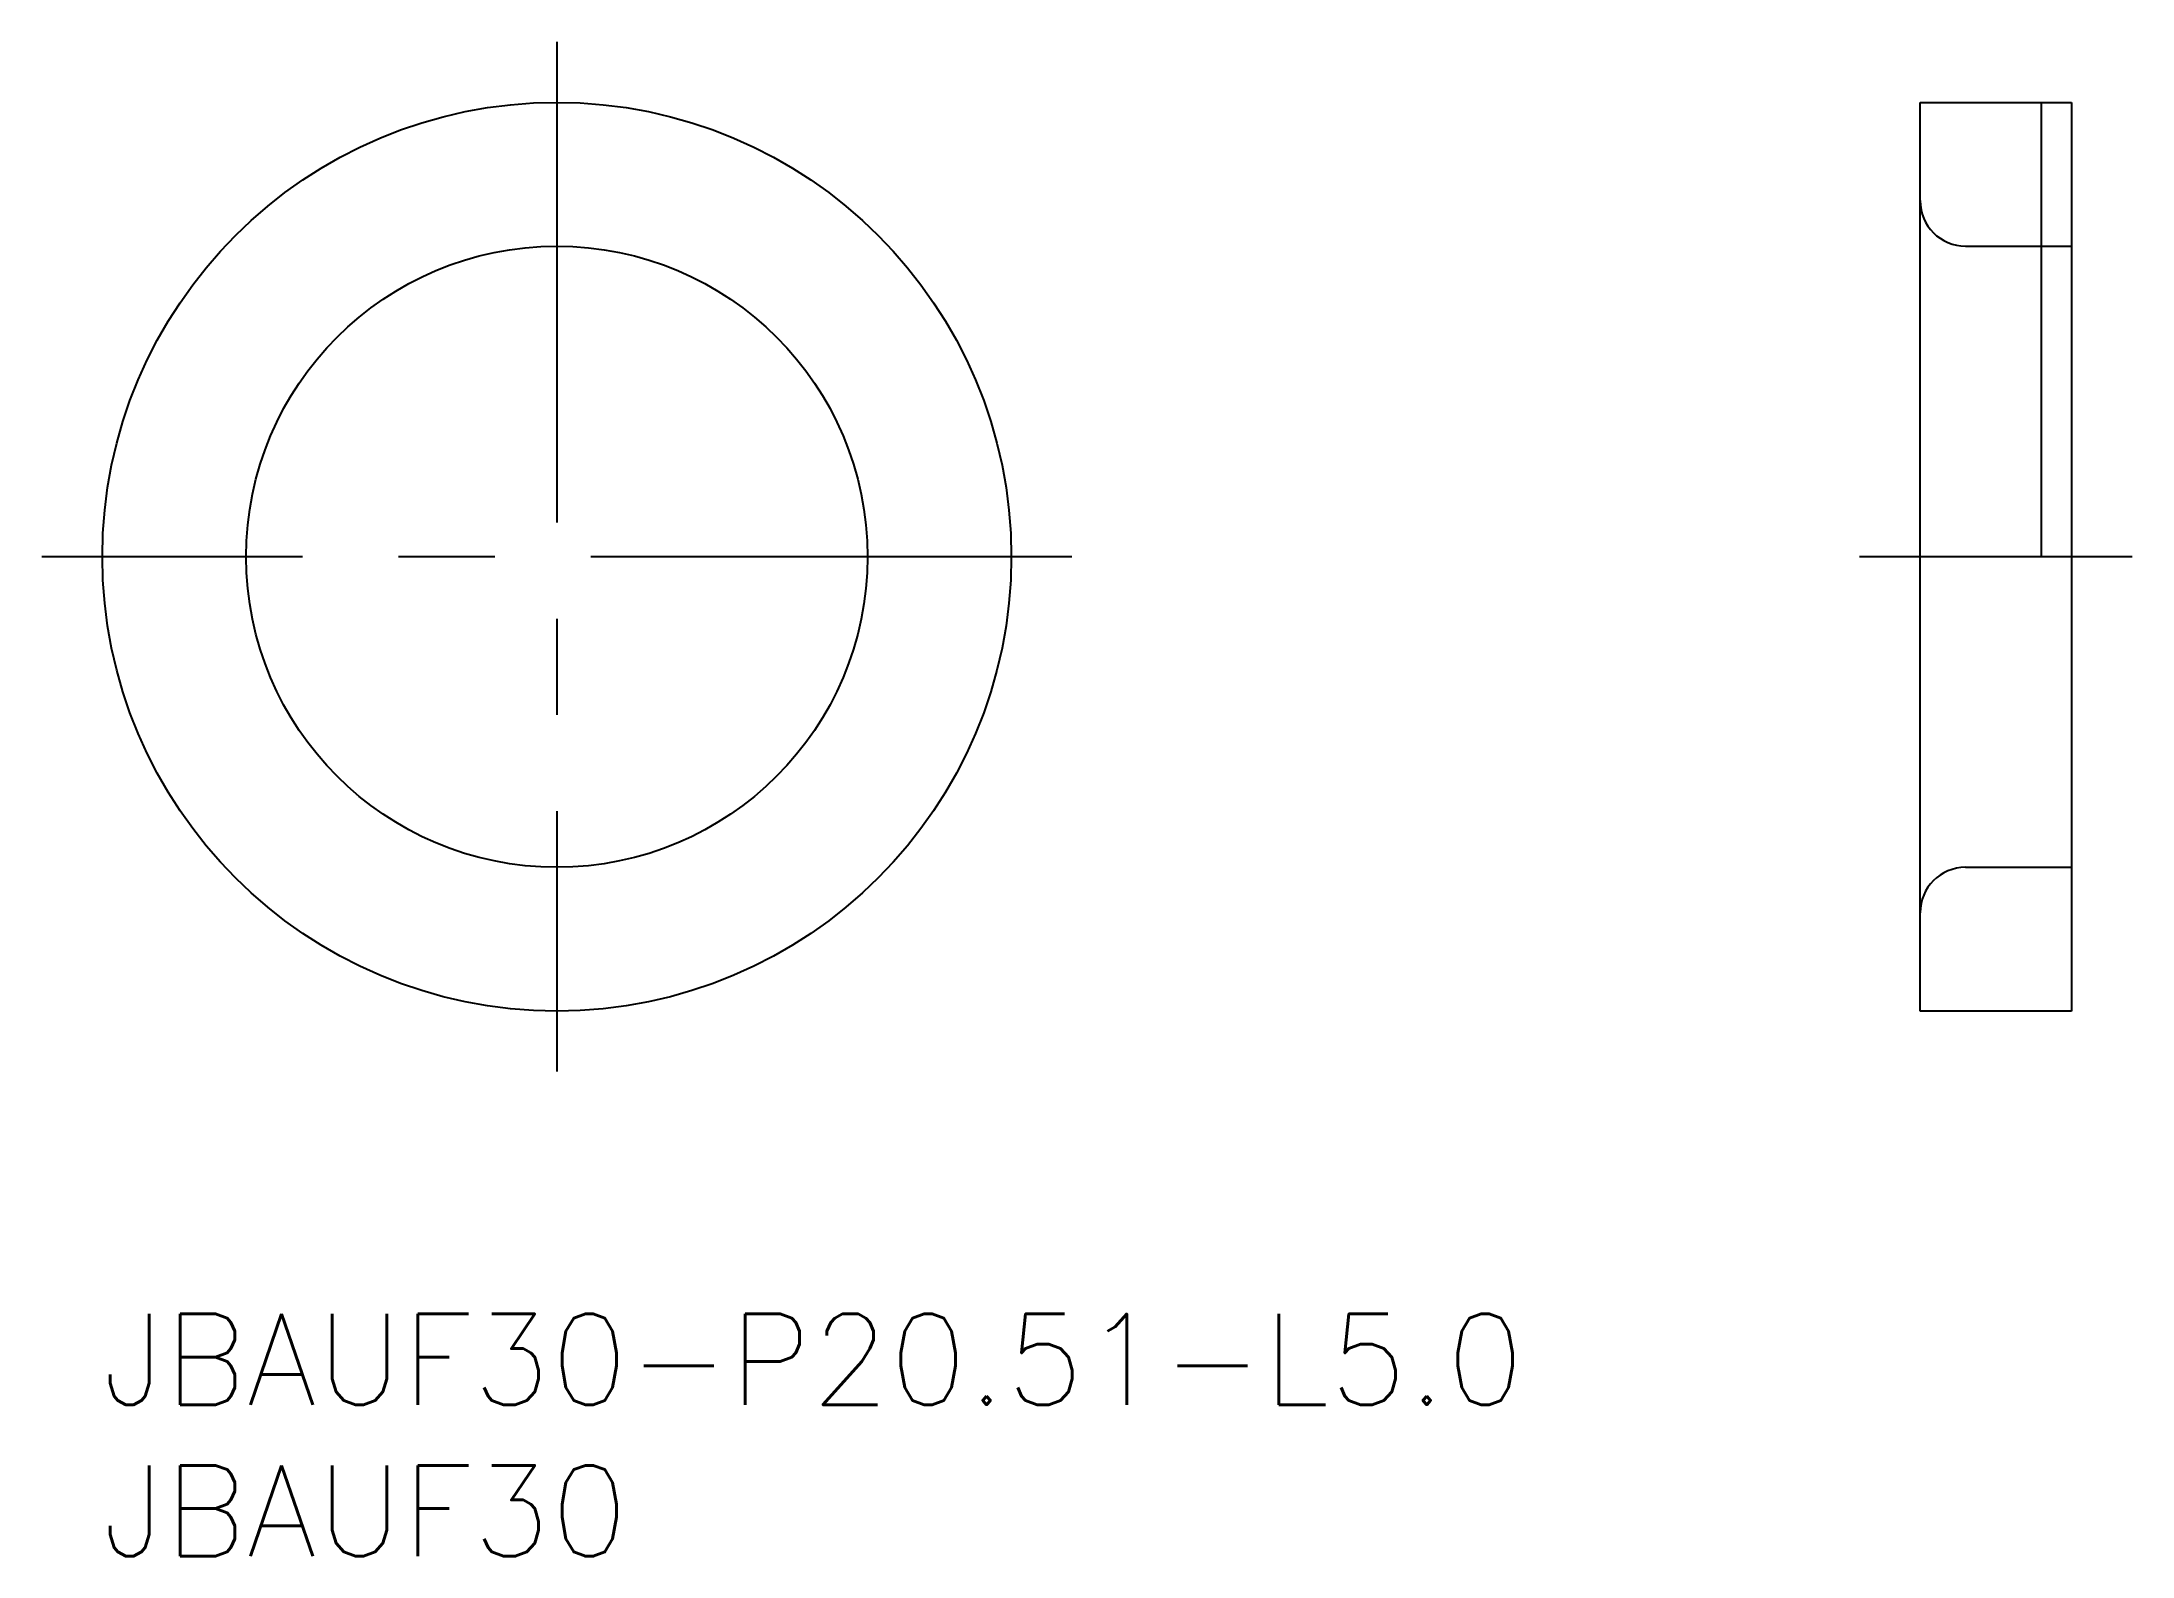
# Model space of a CAD drawing. Extents: x -2 to 67, y -8 to 42.
import ezdxf

# ---------------------------------------------------------------- set-up
doc = ezdxf.new("R2010")
doc.units = 0
doc.header["$LTSCALE"] = 0.5
doc.linetypes.add('CENTER', pattern=[50.8, 31.75, -6.35, 6.35, -6.35])
doc.linetypes.add('DASHED', pattern=[19.05, 12.7, -6.35])
for name, color, linetype in [('MSM_CENTER', 1, 'CENTER'), ('MSM_CONTINUOUS', 7, 'CONTINUOUS'), ('MSM_DASHED', 4, 'DASHED'), ('MSM_NARROW', 5, 'CONTINUOUS'), ('MSM_PART_NUMBER', 7, 'CONTINUOUS')]:
    doc.layers.add(name, color=color, linetype=linetype)
doc.styles.get("Standard").update_dxf_attribs({"font": 'txt.shx', "height": 3, "bigfont": 'bigfont.shx'})

# ---------------------------------------------------------------- blocks, each defined once
blk = doc.blocks.new('*U2')
at = {"layer": 'MSM_PART_NUMBER'}
blk.add_text('JBAUF30-P20.51-L5.0', height=3, dxfattribs=at).set_placement((0, -3))
blk = doc.blocks.new('*U3')
at = {"layer": 'MSM_PART_NUMBER'}
blk.add_text('JBAUF30', height=3, dxfattribs=at).set_placement((0, -8))

msp = doc.modelspace()

# ---------------------------------------------------------------- linework, layer by layer
at = {"layer": 'MSM_CENTER'}
for p, q in [((15, 42), (15, 8)), ((32, 25), (-2, 25)), ((67, 25), (58, 25))]:
    msp.add_line(p, q, dxfattribs=at)
at = {"layer": 'MSM_CONTINUOUS'}
for p, q in [((60, 40), (65, 40)), ((60, 10), (60, 40)), ((65, 40), (65, 10)), ((61.5, 14.745), (65, 14.745)), ((65, 10), (60, 10))]:
    msp.add_line(p, q, dxfattribs=at)
for radius in [15, 10.255]:
    msp.add_circle((15, 25), radius, dxfattribs=at)
msp.add_arc((61.5, 13.245), 1.5, 90, 180, dxfattribs=at)
at = {"layer": 'MSM_DASHED'}
msp.add_line((61.5, 35.255), (65, 35.255), dxfattribs=at)
msp.add_arc((61.5, 36.755), 1.5, 180, 270, dxfattribs=at)
at = {"layer": 'MSM_NARROW'}
msp.add_line((64, 40), (64, 25), dxfattribs=at)

# ---------------------------------------------------------------- block references
at = {"layer": 'MSM_CONTINUOUS'}
for name in ['*U2', '*U3']:
    msp.add_blockref(name, (0, 0), dxfattribs=at)

doc.saveas('drawing.dxf')
